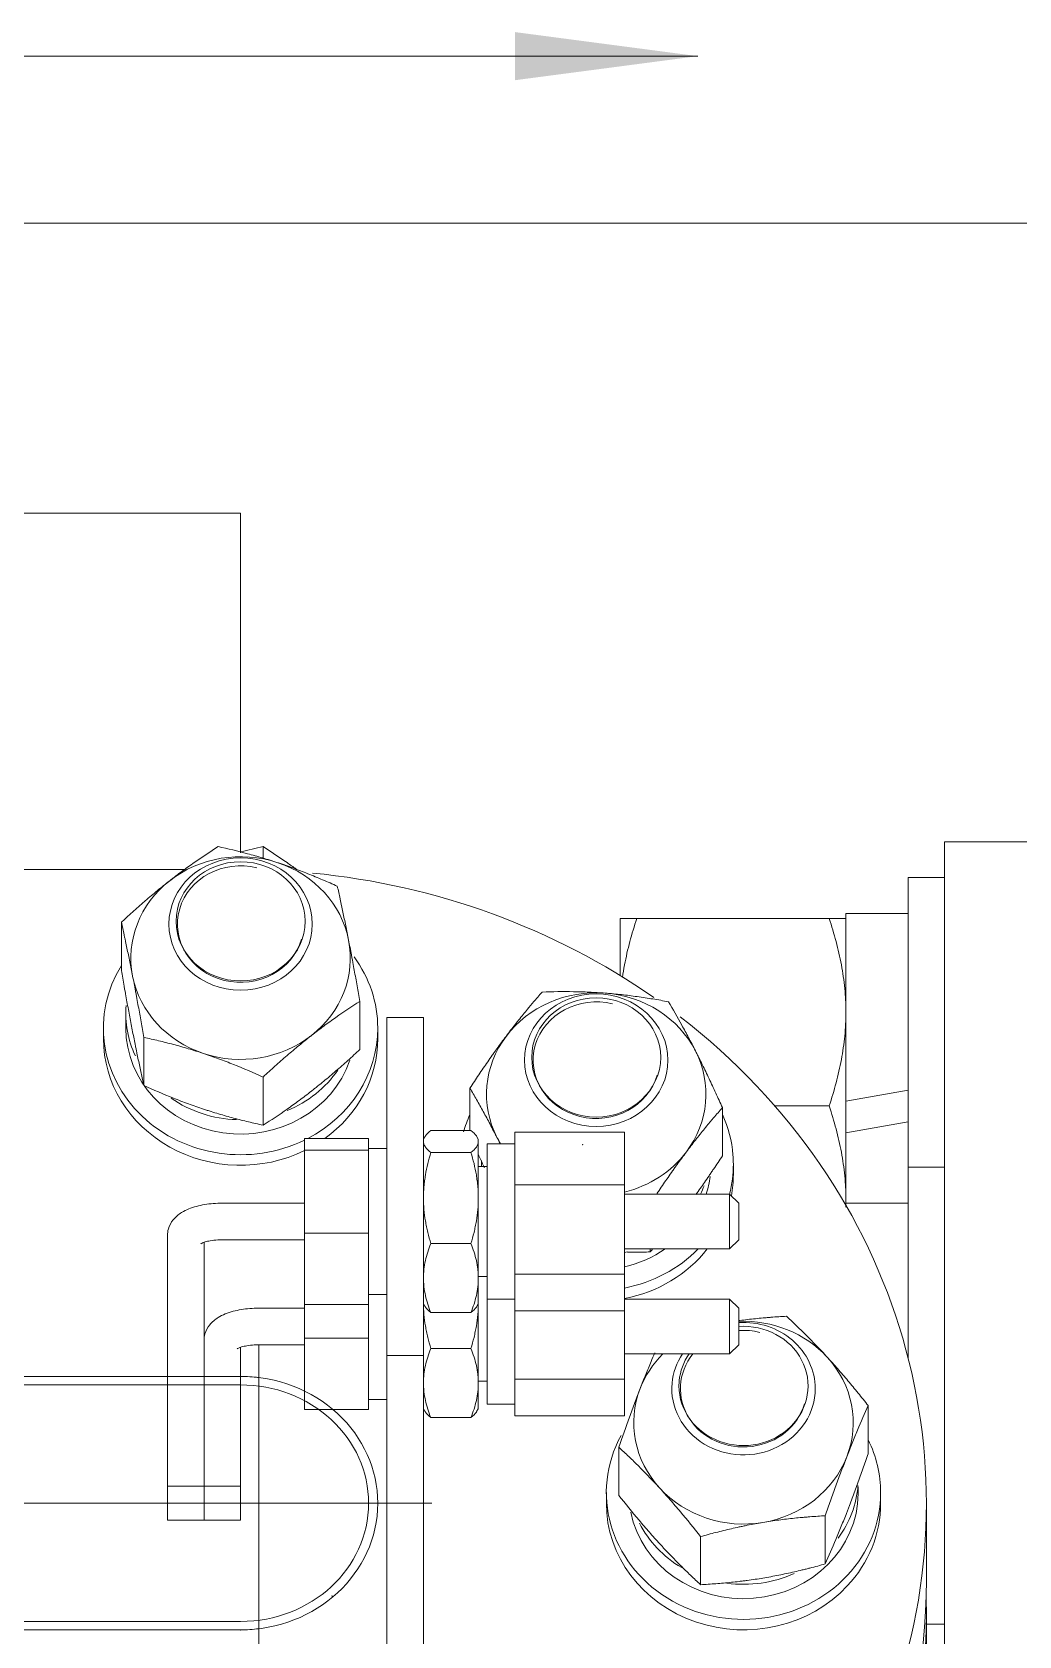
# Model space of a CAD drawing. Header units: millimetres. Extents: x 0 to 1675, y 0 to 1451.
# Drawn here: x 1391.6 to 1434.8, y 706.5 to 776.7 of the extents above; entities that cross this region are included whole.
import ezdxf

# ---------------------------------------------------------------- set-up
doc = ezdxf.new("R2010")
doc.units = ezdxf.units.MM
doc.header["$PDSIZE"] = -5
doc.linetypes.add('PHANTOM', pattern=[50.5, 18, -6.5, 6.5, -6.5, 6.5, -6.5])
doc.layers.get('0').update_dxf_attribs({"lineweight": 18})
doc.layers.add('171', color=7, linetype='Continuous', lineweight=18)
doc.layers.add('173', color=7, linetype='Continuous', lineweight=18)

# ---------------------------------------------------------------- blocks, each defined once
blk = doc.blocks.new('ASSORTED_DRAFT5')
at = {"lineweight": 18}
blk.add_hatch(color=3, dxfattribs=at).paths.add_polyline_path([(710.361568, 387.82196), (706.36157, 387.29535), (706.361566, 388.34857)], flags=0)

msp = doc.modelspace()

# ---------------------------------------------------------------- linework, layer by layer
at = {"layer": '171', "color": 3, "linetype": 'Continuous', "lineweight": 18}
for p, q in [((1420.72313, 775.64392), (1380.72313, 775.64392)), ((1400.72313, 717.88399), (1380.72313, 717.88399)), ((1400.72313, 717.51443), (1380.72313, 717.51443)), ((1400.72313, 713.07981), (1397.52313, 713.07981)), ((1397.52313, 713.07981), (1397.52313, 711.6016)), ((1400.72313, 711.6016), (1400.72313, 713.07981)), ((1380.72313, 707.16698), (1400.72313, 707.16698))]:
    msp.add_line(p, q, dxfattribs=at)
at = {"layer": '171', "color": 7, "linetype": 'Continuous', "lineweight": 18}
for p, q in [((1380.72313, 755.64392), (1400.72313, 755.64392)), ((1400.72313, 755.64392), (1400.72313, 740.79621)), ((1401.70784, 741.06188), (1401.70784, 740.53189)), ((1431.52313, 741.26562), (1431.52313, 591.26562)), ((1443.92314, 741.26562), (1431.52313, 741.26562)), ((1398.30001, 740.05709), (1383.56876, 740.05709)), ((1429.92314, 739.71809), (1429.92314, 727.04056)), ((1431.52313, 739.71809), (1429.92314, 739.71809)), ((1427.20313, 738.13809), (1427.20313, 729.92898)), ((1429.92314, 738.13809), (1427.20313, 738.13809)), ((1395.50714, 737.75442), (1395.50714, 735.64868)), ((1417.32314, 737.91809), (1417.32314, 735.42737)), ((1418.05553, 737.91809), (1426.47074, 737.91809)), ((1405.93913, 734.29095), (1405.93913, 732.18521)), ((1395.70313, 733.75288), (1395.70313, 733.12528)), ((1407.12314, 733.58488), (1408.72313, 733.58488)), ((1407.12314, 733.58488), (1407.12314, 718.80281)), ((1408.72313, 733.58488), (1408.72313, 718.80281)), ((1394.72313, 733.12528), (1394.72313, 732.66606)), ((1396.49185, 732.71522), (1396.49185, 730.60948)), ((1406.72313, 732.66606), (1406.72313, 733.12528)), ((1401.70784, 730.98348), (1401.70784, 728.87774)), ((1410.75609, 730.49502), (1410.75609, 728.64795)), ((1424.09436, 729.71809), (1426.47074, 729.71809)), ((1427.20313, 729.92898), (1429.92314, 730.40858)), ((1427.20313, 729.92886), (1427.20313, 728.54809)), ((1421.80288, 729.64403), (1421.80288, 727.53829)), ((1429.92314, 729.0276), (1427.20313, 728.548)), ((1408.80027, 728.39672), (1408.72313, 728.26311)), ((1410.8016, 728.64792), (1409.04467, 728.64792)), ((1411.12314, 728.26311), (1411.04938, 728.39087)), ((1412.71622, 728.56775), (1417.51622, 728.56775)), ((1412.71622, 727.41455), (1412.71622, 728.56775)), ((1417.51622, 726.26135), (1417.51622, 728.56775)), ((1427.20313, 725.46024), (1427.20313, 728.548)), ((1403.52313, 727.77781), (1403.52313, 728.29025)), ((1403.52313, 728.29025), (1406.32314, 728.29025)), ((1403.52313, 724.15067), (1403.52313, 727.77781)), ((1403.52313, 727.77781), (1406.32314, 727.77781)), ((1406.32314, 727.77781), (1406.32314, 728.29025)), ((1407.12314, 727.86311), (1406.32314, 727.86311)), ((1406.32314, 724.15067), (1406.32314, 727.77781)), ((1410.8016, 727.68069), (1409.04467, 727.68069)), ((1411.12314, 728.26311), (1411.12314, 728.16431)), ((1411.12314, 725.68828), (1411.12314, 728.16431)), ((1412.71622, 728.06312), (1411.51622, 728.06312)), ((1411.51622, 721.26314), (1411.51622, 728.06312)), ((1411.51618, 727.06312), (1411.12315, 727.06312)), ((1411.25948, 727.33254), (1411.25948, 727.17212)), ((1412.71622, 726.26135), (1412.71622, 727.41455)), ((1422.27948, 726.7129), (1422.27948, 727.17212)), ((1429.92314, 727.04024), (1429.92314, 718.69824)), ((1431.52313, 727.04024), (1429.92314, 727.04024)), ((1412.71622, 724.30904), (1412.71622, 726.26135)), ((1412.71622, 726.26135), (1417.51622, 726.26135)), ((1417.51622, 722.35672), (1417.51622, 726.26135)), ((1411.12314, 722.18709), (1411.12314, 725.68828)), ((1422.11622, 725.86311), (1417.51626, 725.86311)), ((1422.11622, 725.69464), (1422.11622, 725.86311)), ((1422.51622, 725.46312), (1422.11622, 725.86311)), ((1422.11622, 723.46312), (1422.11622, 725.69464)), ((1403.52306, 725.46312), (1399.92314, 725.46312)), ((1422.51622, 725.3508), (1422.51622, 725.46312)), ((1422.51622, 723.86311), (1422.51622, 725.3508)), ((1427.20313, 725.46024), (1427.20313, 725.36751)), ((1429.92314, 725.46024), (1427.20313, 725.46024)), ((1403.52313, 724.15067), (1406.32314, 724.15067)), ((1403.52313, 721.03598), (1403.52313, 724.15067)), ((1406.32314, 721.03598), (1406.32314, 724.15067)), ((1412.71622, 722.35672), (1412.71622, 724.30904)), ((1397.52313, 713.07981), (1397.52313, 724.05082)), ((1399.12314, 711.60088), (1399.12314, 723.75051)), ((1399.92314, 723.86311), (1403.52306, 723.86311)), ((1410.8016, 723.69588), (1409.04467, 723.69588)), ((1417.51626, 723.46312), (1422.11622, 723.46312)), ((1418.64234, 723.46313), (1418.64234, 723.33175)), ((1422.11622, 723.46312), (1422.51622, 723.86311)), ((1411.12314, 721.06312), (1411.12314, 722.18709)), ((1411.12315, 722.26311), (1411.51618, 722.26311)), ((1412.71622, 721.5576), (1412.71622, 722.35672)), ((1412.71622, 722.35672), (1417.51622, 722.35672)), ((1417.51622, 720.75848), (1417.51622, 722.35672)), ((1406.32314, 721.46312), (1407.12314, 721.46312)), ((1412.71622, 720.75848), (1412.71622, 721.5576)), ((1403.52313, 720.87091), (1401.52313, 720.87091)), ((1403.52313, 721.03598), (1406.32314, 721.03598)), ((1403.52313, 719.55847), (1403.52313, 721.03598)), ((1406.32314, 719.55847), (1406.32314, 721.03598)), ((1408.72313, 721.06312), (1408.80027, 720.92951)), ((1410.8016, 720.67831), (1409.04467, 720.67831)), ((1411.04938, 720.93536), (1411.12314, 721.06312)), ((1411.12314, 717.59489), (1411.12314, 721.06312)), ((1411.51622, 716.67091), (1411.51622, 721.26314)), ((1411.51622, 721.26311), (1412.71622, 721.26311)), ((1412.71622, 720.75848), (1417.51622, 720.75848)), ((1412.71622, 719.71683), (1412.71622, 720.75846)), ((1417.51622, 717.76452), (1417.51622, 720.75846)), ((1422.11622, 721.27091), (1417.51626, 721.27091)), ((1422.11622, 721.10244), (1422.11622, 721.27091)), ((1422.51622, 720.87091), (1422.11622, 721.27091)), ((1422.11622, 718.87091), (1422.11622, 721.10244)), ((1422.51622, 720.7586), (1422.51622, 720.87091)), ((1422.51622, 719.27091), (1422.51622, 720.7586)), ((1401.52313, 719.27091), (1403.52313, 719.27091)), ((1401.52313, 719.27072), (1401.52313, 705.56197)), ((1403.52313, 719.55847), (1406.32314, 719.55847)), ((1403.52313, 716.44378), (1403.52313, 719.55847)), ((1406.32314, 716.44378), (1406.32314, 719.55847)), ((1412.71622, 717.76452), (1412.71622, 719.71683)), ((1422.11622, 718.87091), (1422.51622, 719.27091)), ((1400.72313, 713.07981), (1400.72313, 719.1581)), ((1407.12314, 706.17426), (1407.12314, 718.80281)), ((1407.12314, 718.80281), (1408.72313, 718.80281)), ((1408.72313, 718.80281), (1408.72313, 706.17426)), ((1410.8016, 719.10367), (1409.04467, 719.10367)), ((1417.51626, 718.87091), (1422.11622, 718.87091)), ((1411.12314, 716.47091), (1411.12314, 717.59489)), ((1411.12315, 717.67091), (1411.51618, 717.67091)), ((1412.71622, 716.9654), (1412.71622, 717.76452)), ((1412.71622, 717.76452), (1417.51622, 717.76452)), ((1417.51622, 716.16628), (1417.51622, 717.76452)), ((1403.52313, 716.44378), (1406.32314, 716.44378)), ((1406.32314, 716.87091), (1407.12314, 716.87091)), ((1408.72313, 716.47091), (1408.80027, 716.33731)), ((1411.04938, 716.34316), (1411.12314, 716.47091)), ((1411.51622, 716.67091), (1412.71622, 716.67091)), ((1412.71622, 716.16628), (1412.71622, 716.9654)), ((1428.17752, 716.60708), (1428.17752, 714.50134)), ((1410.8016, 716.0861), (1409.04467, 716.0861)), ((1412.71622, 716.16628), (1417.51622, 716.16628)), ((1417.26875, 714.78758), (1417.26875, 712.68184)), ((1416.72313, 712.79993), (1416.72313, 712.34071)), ((1428.72313, 712.34071), (1428.72313, 712.79993)), ((1428.72313, 712.34071), (1428.72313, 712.34084)), ((1430.72313, 708.97309), (1430.72313, 712.34071)), ((1400.72313, 711.6016), (1397.52313, 711.6016)), ((1426.30311, 711.78813), (1426.30311, 709.68239)), ((1420.84872, 710.87838), (1420.84872, 708.77265)), ((1430.72313, 703.69206), (1430.72313, 707.36582)), ((1380.72313, 706.79743), (1400.72313, 706.79743)), ((1430.72313, 707.04024), (1431.52313, 707.04024))]:
    msp.add_line(p, q, dxfattribs=at)
at = {"layer": '171', "color": 3, "linetype": 'PHANTOM', "lineweight": 18}
msp.add_line((1409.08945, 712.34071), (1378.28945, 712.34071), dxfattribs=at)
at = {"layer": '171', "color": 7, "linetype": 'Continuous', "lineweight": 18}
for centre, major_axis in [((1400.72313, 737.67399), (3.1364, 0)), ((1400.72313, 737.79402), (-2.82276, 0)), ((1416.27948, 731.72083), (3.1364, 0)), ((1416.27948, 731.84086), (-2.82276, 0))]:
    msp.add_ellipse(centre, major_axis=major_axis, ratio=0.92388, dxfattribs=at)
for centre, major_axis, ratio, start_param, end_param in [((1400.72313, 736.18675), (4.8, 0), 0.92388, 1.22580803, 2.27300558), ((1400.72313, 736.18675), (4.8, 0), 0.92388, 0.17861048, 1.22580803), ((1400.72313, 736.18675), (4.8, 0), 0.92388, 2.27300558, 3.32020313), ((1400.72313, 712.34071), (30, 0), 0.92388, 0.92402094, 1.46579841), ((1400.72313, 736.18675), (4.8, 0), 0.92388, 5.41459823, 6.46179579), ((1400.72313, 733.12528), (6, 0), 0.92388, 0, 0.59692569), ((1400.72313, 733.12528), (6, 0), 0.92388, 2.62472557, 5.1978863), ((1400.72313, 736.18675), (4.8, 0), 0.92388, 3.32020313, 4.36740068), ((1416.27948, 730.23359), (4.8, 0), 0.92388, 1.48760742, 2.53480497), ((1416.27948, 730.23359), (4.8, 0), 0.92388, 0.44040987, 1.48760742), ((1400.72313, 733.75288), (5.02, 0), 0.92388, 3.06295755, 3.55125417), ((1400.72313, 712.34071), (30, 0), 0.92388, 4.71238898, 7.15811886), ((1400.72313, 732.66606), (6, 0), 0.92388, 3.14161574, 5.1978863), ((1400.72313, 733.12528), (5.02, 0), 0.92388, 3.14165055, 5.97407201), ((1400.72313, 736.18675), (4.8, 0), 0.92388, 4.36740068, 5.41459823), ((1400.72313, 733.12528), (6, 0), 0.92388, 5.22341174, 6.28318531), ((1400.72313, 732.66606), (6, 0), 0.92388, 5.37332462, 6.28311022), ((1416.27948, 730.23359), (4.8, 0), 0.92388, 2.53480497, 3.58200252), ((1416.27948, 730.23359), (4.8, 0), 0.92388, 5.67639762, 6.72359517), ((1400.72313, 733.75288), (5.02, 0), 0.92388, 5.13179068, 5.72177991), ((1400.72313, 733.75288), (5.02, 0), 0.92388, 4.06420933, 4.6777102), ((1416.27948, 727.17212), (6, 0), 0.92388, 2.74037545, 2.88498689), ((1416.27948, 727.17212), (6, 0), 0.92388, 0.07296694, 0.40136155), ((1416.27948, 730.23359), (4.8, 0), 0.92388, 3.58200252, 3.65304833), ((1416.27948, 730.23359), (4.8, 0), 0.92388, 4.97299175, 5.67639762), ((1416.27948, 727.17212), (5.02, 0), 0.92388, 3.14163428, 3.165147), ((1416.27948, 727.17212), (6, 0), 0.92388, 6.04474187, 6.28318531), ((1416.27948, 727.17212), (6, 0), 0.92388, 0, 0.07296694), ((1416.27948, 727.79972), (5.02, 0), 0.92388, 5.85237993, 5.93591316), ((1416.27948, 727.17212), (5.02, 0), 0.92388, 5.99699498, 6.16626738), ((1416.27948, 726.7129), (6, 0), 0.92388, 6.11483866, 6.28311022), ((1416.27948, 727.17212), (6, 0), 0.92388, 4.91995353, 5.55013738), ((1416.27948, 726.7129), (6, 0), 0.92388, 4.91995353, 5.65665701), ((1416.27948, 727.17212), (5.02, 0), 0.92388, 4.96128873, 5.35632139), ((1416.27948, 727.79972), (5.02, 0), 0.92388, 4.96123145, 4.98560327), ((1422.72313, 717.46867), (-2.82276, 0), 0.92388, 0, 4.78571015), ((1422.72313, 715.8614), (4.8, 0), 0.92388, 0.70220925, 1.61390926), ((1422.72313, 717.34864), (3.1364, 0), 0.92388, 0, 1.63675439), ((1422.72313, 715.8614), (4.8, 0), 0.92388, 2.39567496, 2.79660436), ((1422.72313, 717.34864), (3.1364, 0), 0.92388, 2.58846062, 3.05606705), ((1422.72313, 717.46867), (-2.82276, 0), 0.92388, 5.71542523, 6.1976597), ((1422.72313, 715.8614), (4.8, 0), 0.92388, 5.93819701, 6.98539456), ((1400.72313, 712.34071), (6, 0), 0.92388, 1.4370332, 1.57079633), ((1422.72313, 715.8614), (4.8, 0), 0.92388, 2.79660436, 3.84380191), ((1422.72313, 717.34864), (3.1364, 0), 0.92388, 3.05606705, 6.28318531), ((1422.72313, 717.46867), (-2.82276, 0), 0.92388, 6.1976597, 6.28318531), ((1422.72313, 712.79993), (6, 0), 0.92388, 2.67391113, 5.57075408), ((1422.72313, 712.79993), (6, 0), 0.92388, 0, 0.42983223), ((1422.72313, 715.8614), (4.8, 0), 0.92388, 4.89099946, 5.93819701), ((1422.72313, 715.8614), (4.8, 0), 0.92388, 3.84380191, 4.89099946), ((1422.72313, 713.42753), (5.02, 0), 0.92388, 5.68220301, 6.21647156), ((1422.72313, 711.89638), (1.63158, 6.15176), 0.771723, 5.05215579, 5.11013204), ((1422.72313, 712.34071), (6, 0), 0.92388, 3.14151756, 5.57075408), ((1422.72313, 712.79993), (5.02, 0), 0.92388, 3.32704346, 6.27444782), ((1422.72313, 712.79993), (6, 0), 0.92388, 5.57075408, 6.28318531), ((1422.72313, 712.34071), (6, 0), 0.92388, 5.57075408, 6.28318531), ((1422.72313, 713.42753), (5.02, 0), 0.92388, 3.57772012, 4.14362425), ((1400.72313, 708.97309), (30, 0), 0.92388, 4.71238898, 6.28318531), ((1422.72313, 713.42753), (5.02, 0), 0.92388, 4.56587801, 5.17010803), ((1400.72313, 707.36582), (30, 0), 0.92388, 4.71238898, 6.31214686), ((1400.72313, 712.34071), (6, 0), 0.92388, 4.71238898, 4.84615211)]:
    msp.add_ellipse(centre, major_axis=major_axis, ratio=ratio, start_param=start_param, end_param=end_param, dxfattribs=at)
at = {"layer": '171', "color": 3, "linetype": 'Continuous', "lineweight": 13}
for centre, start_param, end_param in [((1400.72313, 737.67399), 4.45058959, 9.16297857), ((1416.27948, 731.72083), 4.45058959, 9.16297857), ((1422.72313, 717.34864), 4.45058959, 4.78745177), ((1422.72313, 717.34864), 5.64333942, 9.16297857)]:
    msp.add_ellipse(centre, major_axis=(-2.7594, 0), ratio=0.92388, start_param=start_param, end_param=end_param, dxfattribs=at)
at = {"layer": '171', "color": 3, "linetype": 'Continuous', "lineweight": 18}
for major_axis, start_param, end_param in [((-6, 0), 3.14159265, 4.71238898), ((-5.6, 0), 3.14159265, 4.71238898), ((-6, 0), 1.57079633, 3.14159265), ((-5.6, 0), 1.57079633, 3.14159265)]:
    msp.add_ellipse((1400.72313, 712.34071), major_axis=major_axis, ratio=0.92388, start_param=start_param, end_param=end_param, dxfattribs=at)
at = {"layer": '171', "color": 7, "linetype": 'Continuous', "lineweight": 18}
for points, knots in [([(1397.62279, 739.57221), (1397.66767, 739.6073), (1397.71263, 739.6422), (1397.78017, 739.69427), (1397.80269, 739.71158), (1397.84767, 739.74602), (1397.96002, 739.83175), (1398.07188, 739.91563), (1398.33946, 740.11353), (1398.51666, 740.24092), (1398.86895, 740.48772), (1399.04405, 740.60713), (1399.39248, 740.83924), (1399.56582, 740.95193), (1399.73843, 741.06188)], [0, 0, 0, 0, 0.16178118, 0.16178118, 0.24267177, 0.24267177, 0.32356236, 0.64712471, 0.64712471, 1.29424942, 1.29424942, 1.94137414, 1.94137414, 2.58849885, 2.58849885, 2.58849885, 2.58849885]), ([(1399.73843, 741.06188), (1400.16506, 740.97032), (1400.59481, 740.8689), (1401.24618, 740.69546), (1401.46443, 740.63408), (1401.90347, 740.50328), (1402.12426, 740.43384), (1402.34643, 740.36008)], [0, 0, 0, 0, 1.35105118, 1.35105118, 2.02657676, 2.02657676, 2.70210235, 2.70210235, 2.70210235, 2.70210235]), ([(1403.15656, 740.0761), (1403.02155, 740.17464), (1402.8872, 740.27063), (1402.57732, 740.48772), (1402.40222, 740.60713), (1402.05379, 740.83924), (1401.88045, 740.95193), (1401.70784, 741.06188)], [0, 0, 0, 0, 0.48225065, 0.48225065, 1.1174178, 1.1174178, 1.75258494, 1.75258494, 1.75258494, 1.75258494]), ([(1402.34643, 740.36008), (1402.40176, 740.34171), (1402.45718, 740.32307), (1402.54043, 740.29471), (1402.56819, 740.28519), (1402.62364, 740.26607), (1402.76214, 740.21799), (1402.90003, 740.16865), (1403.22989, 740.04788), (1403.44832, 739.96424), (1403.8826, 739.79148), (1404.09844, 739.70236), (1404.52796, 739.5195), (1404.74164, 739.42577), (1404.95442, 739.33015)], [0, 0, 0, 0, 0.17532608, 0.17532608, 0.26298912, 0.26298912, 0.35065216, 0.70130432, 0.70130432, 1.40260864, 1.40260864, 2.10391296, 2.10391296, 2.80521729, 2.80521729, 2.80521729, 2.80521729]), ([(1395.50714, 737.75442), (1395.85324, 738.07503), (1396.20185, 738.38879), (1396.73025, 738.84464), (1396.9073, 738.99411), (1397.26345, 739.28746), (1397.44257, 739.43134), (1397.62279, 739.57221)], [0, 0, 0, 0, 1.39506184, 1.39506184, 2.09259275, 2.09259275, 2.79012367, 2.79012367, 2.79012367, 2.79012367]), ([(1404.95442, 739.33015), (1404.99446, 739.15015), (1405.03487, 738.96622), (1405.08596, 738.73013), (1405.09619, 738.68266), (1405.11666, 738.58735), (1405.14738, 738.44373), (1405.17816, 738.29812), (1405.23981, 738.00404), (1405.28103, 737.80417), (1405.36371, 737.3959), (1405.40517, 737.1875), (1405.44677, 736.97461)], [0, 0, 0, 0, 0.60162736, 0.60162736, 0.7520342, 0.7520342, 0.90244103, 1.20325471, 1.20325471, 1.80488207, 1.80488207, 2.40650942, 2.40650942, 2.40650942, 2.40650942]), ([(1395.9995, 735.39888), (1395.9579, 735.61177), (1395.91643, 735.82017), (1395.83375, 736.22844), (1395.79254, 736.42831), (1395.73089, 736.72239), (1395.7001, 736.868), (1395.66938, 737.01162), (1395.64891, 737.10693), (1395.63868, 737.1544), (1395.58759, 737.39049), (1395.54718, 737.57442), (1395.50714, 737.75442)], [0, 0, 0, 0, 0.60162736, 0.60162736, 1.20325471, 1.20325471, 1.50406839, 1.65447523, 1.65447523, 1.80488207, 1.80488207, 2.40650942, 2.40650942, 2.40650942, 2.40650942]), ([(1417.32313, 737.91809), (1417.32315, 737.91809), (1417.33161, 737.91809), (1417.35704, 737.91809), (1417.37817, 737.91809), (1417.38266, 737.91809), (1417.39213, 737.91809), (1417.4071, 737.91809), (1417.44718, 737.91809), (1417.49007, 737.91809), (1417.58634, 737.91809), (1417.66448, 737.91809), (1417.84384, 737.91809), (1417.94504, 737.91809), (1418.05553, 737.91809)], [0, 0, 0, 0, 0.091550558, 0.183101115, 0.183101115, 0.205988754, 0.205988754, 0.228876394, 0.274651673, 0.36620223, 0.36620223, 0.549303345, 0.549303345, 0.73240446, 0.73240446, 0.73240446, 0.73240446]), ([(1418.05553, 737.91809), (1417.94375, 737.58274), (1417.84182, 737.24616), (1417.66197, 736.57002), (1417.58406, 736.23045), (1417.48621, 735.70618), (1417.45615, 735.52274), (1417.43047, 735.33875)], [0, 0, 0, 0, 1.04797907, 1.04797907, 2.09595813, 2.09595813, 2.65760942, 2.65760942, 2.65760942, 2.65760942]), ([(1427.20315, 737.91809), (1427.20313, 737.91809), (1427.19466, 737.91809), (1427.16923, 737.91809), (1427.1481, 737.91809), (1427.14361, 737.91809), (1427.13414, 737.91809), (1427.11917, 737.91809), (1427.07909, 737.91809), (1427.0362, 737.91809), (1426.93993, 737.91809), (1426.86179, 737.91809), (1426.68243, 737.91809), (1426.58123, 737.91809), (1426.47074, 737.91809)], [0, 0, 0, 0, 0.091550558, 0.183101115, 0.183101115, 0.205988754, 0.205988754, 0.228876394, 0.274651673, 0.36620223, 0.36620223, 0.549303345, 0.549303345, 0.73240446, 0.73240446, 0.73240446, 0.73240446]), ([(1427.20314, 733.81809), (1427.20314, 733.90508), (1427.20207, 733.9922), (1427.19886, 734.12308), (1427.19752, 734.16673), (1427.19432, 734.2539), (1427.18498, 734.47163), (1427.16908, 734.68841), (1427.11883, 735.20697), (1427.06922, 735.55037), (1426.94164, 736.23309), (1426.86371, 736.57242), (1426.684, 737.24766), (1426.58225, 737.58358), (1426.47074, 737.91809)], [0, 0, 0, 0, 0.26144976, 0.26144976, 0.39217463, 0.39217463, 0.52289951, 1.04579903, 1.04579903, 2.09159805, 2.09159805, 3.13739708, 3.13739708, 4.18319611, 4.18319611, 4.18319611, 4.18319611]), ([(1405.44677, 736.97461), (1405.4884, 736.7616), (1405.53016, 736.54409), (1405.57728, 736.29441), (1405.58252, 736.26659), (1405.59299, 736.21091), (1405.60866, 736.12735), (1405.64509, 735.93194), (1405.67608, 735.76377), (1405.73775, 735.42661), (1405.77847, 735.20072), (1405.85925, 734.74712), (1405.89932, 734.5194), (1405.93913, 734.29095)], [0, 0, 0, 0, 0.6821251, 0.6821251, 0.76739074, 0.76739074, 0.85265638, 1.02318766, 1.36425021, 1.36425021, 2.04637531, 2.04637531, 2.72850041, 2.72850041, 2.72850041, 2.72850041]), ([(1395.50714, 735.64868), (1395.54718, 735.41888), (1395.58759, 735.18925), (1395.63868, 734.90246), (1395.64891, 734.84519), (1395.66938, 734.731), (1395.7001, 734.56016), (1395.73089, 734.39071), (1395.79254, 734.05381), (1395.83375, 733.83186), (1395.91643, 733.39391), (1395.9579, 733.1779), (1395.9995, 732.96501)], [0, 0, 0, 0, 0.68212509, 0.68212509, 0.85265636, 0.85265636, 1.02318763, 1.36425018, 1.36425018, 2.04637527, 2.04637527, 2.72850035, 2.72850035, 2.72850035, 2.72850035]), ([(1395.9995, 735.39888), (1396.04112, 735.18587), (1396.08288, 734.96836), (1396.13, 734.71868), (1396.13524, 734.69086), (1396.14571, 734.63518), (1396.16138, 734.55162), (1396.19781, 734.35621), (1396.2288, 734.18804), (1396.29047, 733.85088), (1396.33119, 733.62499), (1396.41197, 733.17139), (1396.45204, 732.94367), (1396.49185, 732.71522)], [0, 0, 0, 0, 0.6821251, 0.6821251, 0.76739074, 0.76739074, 0.85265638, 1.02318766, 1.36425021, 1.36425021, 2.04637531, 2.04637531, 2.72850041, 2.72850041, 2.72850041, 2.72850041]), ([(1412.33636, 732.76235), (1412.46988, 732.94006), (1412.60297, 733.1134), (1412.86835, 733.45175), (1413.00063, 733.61678), (1413.1985, 733.85873), (1413.2973, 733.97831), (1413.39591, 734.09594), (1413.46162, 734.17395), (1413.49446, 734.21276), (1413.65843, 734.40566), (1413.78812, 734.55541), (1413.91663, 734.70156)], [0, 0, 0, 0, 0.62554581, 0.62554581, 1.25109162, 1.25109162, 1.56386453, 1.72025098, 1.72025098, 1.87663743, 1.87663743, 2.50218324, 2.50218324, 2.50218324, 2.50218324]), ([(1413.91663, 734.70156), (1414.36841, 734.71684), (1414.82349, 734.72304), (1415.51324, 734.71272), (1415.74435, 734.706), (1416.20927, 734.68514), (1416.44308, 734.671), (1416.67833, 734.65287)], [0, 0, 0, 0, 1.38176152, 1.38176152, 2.07264228, 2.07264228, 2.76352305, 2.76352305, 2.76352305, 2.76352305]), ([(1416.67833, 734.65287), (1416.73692, 734.64836), (1416.79561, 734.6436), (1416.88377, 734.63609), (1416.91317, 734.63353), (1416.97188, 734.62829), (1417.11854, 734.6149), (1417.26457, 734.60008), (1417.61386, 734.56192), (1417.84516, 734.53299), (1418.30503, 734.46898), (1418.5336, 734.43392), (1418.98844, 734.35863), (1419.2147, 734.3184), (1419.44003, 734.27607)], [0, 0, 0, 0, 0.17429228, 0.17429228, 0.26143842, 0.26143842, 0.34858456, 0.69716912, 0.69716912, 1.39433823, 1.39433823, 2.09150735, 2.09150735, 2.78867646, 2.78867646, 2.78867646, 2.78867646]), ([(1405.93913, 734.29095), (1405.59304, 734.0705), (1405.24442, 733.83926), (1404.71602, 733.46904), (1404.53898, 733.34173), (1404.18282, 733.07829), (1404.0037, 732.94215), (1403.82348, 732.80128)], [0, 0, 0, 0, 1.2942377, 1.2942377, 1.94135655, 1.94135655, 2.5884754, 2.5884754, 2.5884754, 2.5884754]), ([(1419.44003, 734.27607), (1419.63329, 733.94728), (1419.82797, 733.6069), (1420.12304, 733.07127), (1420.22191, 732.88855), (1420.42079, 732.51361), (1420.52081, 732.3214), (1420.62145, 732.12411)], [0, 0, 0, 0, 1.22764459, 1.22764459, 1.84146689, 1.84146689, 2.45528919, 2.45528919, 2.45528919, 2.45528919]), ([(1426.47074, 729.71809), (1426.58253, 730.05345), (1426.68445, 730.39003), (1426.8643, 731.06617), (1426.94221, 731.40574), (1427.06962, 732.08841), (1427.11911, 732.43151), (1427.16918, 732.94917), (1427.18186, 733.12222), (1427.19884, 733.46937), (1427.20314, 733.64346), (1427.20314, 733.81809)], [0, 0, 0, 0, 1.04579623, 1.04579623, 2.09159246, 2.09159246, 3.13738869, 3.13738869, 3.66028681, 3.66028681, 4.18318492, 4.18318492, 4.18318492, 4.18318492]), ([(1395.9995, 732.96501), (1396.04112, 732.752), (1396.08288, 732.54212), (1396.13, 732.30947), (1396.13524, 732.28366), (1396.14571, 732.23223), (1396.16138, 732.15536), (1396.19781, 731.97792), (1396.2288, 731.82897), (1396.29047, 731.53493), (1396.33119, 731.34405), (1396.41197, 730.97081), (1396.45204, 730.78843), (1396.49185, 730.60948)], [0, 0, 0, 0, 0.60162737, 0.60162737, 0.67683079, 0.67683079, 0.75203421, 0.90244105, 1.20325473, 1.20325473, 1.8048821, 1.8048821, 2.40650947, 2.40650947, 2.40650947, 2.40650947]), ([(1399.09984, 732.01341), (1399.04451, 732.03179), (1398.98909, 732.04995), (1398.90584, 732.07687), (1398.87808, 732.08578), (1398.82263, 732.10348), (1398.68413, 732.14737), (1398.54624, 732.18959), (1398.21638, 732.28784), (1397.99795, 732.34925), (1397.56367, 732.46485), (1397.34783, 732.51906), (1396.91831, 732.6214), (1396.70463, 732.66955), (1396.49185, 732.71522)], [0, 0, 0, 0, 0.16888333, 0.16888333, 0.25332499, 0.25332499, 0.33776665, 0.67553331, 0.67553331, 1.35106661, 1.35106661, 2.02659992, 2.02659992, 2.70213323, 2.70213323, 2.70213323, 2.70213323]), ([(1403.82348, 732.80128), (1403.7786, 732.76619), (1403.73364, 732.73081), (1403.6661, 732.6773), (1403.64358, 732.6594), (1403.5986, 732.62352), (1403.48625, 732.53361), (1403.37439, 732.44261), (1403.10681, 732.22219), (1402.92961, 732.07257), (1402.57732, 731.76862), (1402.40222, 731.61429), (1402.05379, 731.30167), (1401.88045, 731.14339), (1401.70784, 730.98348)], [0, 0, 0, 0, 0.17438385, 0.17438385, 0.26157577, 0.26157577, 0.3487677, 0.69753539, 0.69753539, 1.39507079, 1.39507079, 2.09260618, 2.09260618, 2.79014157, 2.79014157, 2.79014157, 2.79014157]), ([(1412.33636, 732.76235), (1412.20276, 732.58454), (1412.06873, 732.40234), (1411.91748, 732.19251), (1411.90066, 732.16911), (1411.86707, 732.12229), (1411.81676, 732.05198), (1411.69983, 731.88738), (1411.60039, 731.74541), (1411.40245, 731.46039), (1411.27175, 731.26894), (1411.01245, 730.88365), (1410.88385, 730.68981), (1410.75609, 730.49502)], [0, 0, 0, 0, 0.69104339, 0.69104339, 0.77742381, 0.77742381, 0.86380424, 1.03656508, 1.38208678, 1.38208678, 2.07313017, 2.07313017, 2.76417355, 2.76417355, 2.76417355, 2.76417355]), ([(1401.70784, 730.98348), (1401.28121, 731.17521), (1400.85146, 731.35915), (1400.20009, 731.61822), (1399.98185, 731.70176), (1399.5428, 731.86248), (1399.32201, 731.93966), (1399.09984, 732.01341)], [0, 0, 0, 0, 1.40259515, 1.40259515, 2.10389272, 2.10389272, 2.80519029, 2.80519029, 2.80519029, 2.80519029]), ([(1403.82348, 730.36741), (1403.86837, 730.4025), (1403.91333, 730.43788), (1403.98086, 730.49139), (1404.00338, 730.50929), (1404.04836, 730.54517), (1404.16071, 730.63508), (1404.27258, 730.72609), (1404.54016, 730.9465), (1404.71735, 731.09612), (1405.06965, 731.40008), (1405.24474, 731.5544), (1405.59318, 731.86702), (1405.76651, 732.0253), (1405.93913, 732.18521)], [0, 0, 0, 0, 0.17438385, 0.17438385, 0.26157577, 0.26157577, 0.3487677, 0.69753539, 0.69753539, 1.39507079, 1.39507079, 2.09260618, 2.09260618, 2.79014157, 2.79014157, 2.79014157, 2.79014157]), ([(1420.62145, 732.12411), (1420.64652, 732.07498), (1420.67162, 732.02552), (1420.70934, 731.95087), (1420.72191, 731.92592), (1420.74703, 731.87596), (1420.80977, 731.75088), (1420.87224, 731.62486), (1421.02166, 731.32068), (1421.12061, 731.11558), (1421.31734, 730.70135), (1421.41512, 730.49221), (1421.60969, 730.07052), (1421.70649, 729.85797), (1421.80288, 729.64403)], [0, 0, 0, 0, 0.17171048, 0.17171048, 0.25756572, 0.25756572, 0.34342096, 0.68684193, 0.68684193, 1.37368386, 1.37368386, 2.06052579, 2.06052579, 2.74736772, 2.74736772, 2.74736772, 2.74736772]), ([(1396.49185, 730.60948), (1396.91848, 730.41775), (1397.34823, 730.23381), (1397.9996, 729.97474), (1398.21784, 729.8912), (1398.65688, 729.73048), (1398.87768, 729.65331), (1399.09984, 729.57955)], [0, 0, 0, 0, 1.40259515, 1.40259515, 2.10389272, 2.10389272, 2.80519029, 2.80519029, 2.80519029, 2.80519029]), ([(1411.93751, 728.34306), (1411.91245, 728.3922), (1411.88734, 728.44118), (1411.84963, 728.51439), (1411.83705, 728.53874), (1411.81194, 728.58727), (1411.7492, 728.70817), (1411.68673, 728.82706), (1411.53731, 729.10873), (1411.43836, 729.29159), (1411.24163, 729.64867), (1411.14385, 729.8229), (1410.94928, 730.16407), (1410.85248, 730.33103), (1410.75609, 730.49502)], [0, 0, 0, 0, 0.15345612, 0.15345612, 0.23018418, 0.23018418, 0.30691224, 0.61382447, 0.61382447, 1.22764895, 1.22764895, 1.84147342, 1.84147342, 2.4552979, 2.4552979, 2.4552979, 2.4552979]), ([(1401.70784, 728.87774), (1402.05393, 729.09819), (1402.40255, 729.32944), (1402.93095, 729.69965), (1403.10799, 729.82696), (1403.46415, 730.0904), (1403.64326, 730.22654), (1403.82348, 730.36741)], [0, 0, 0, 0, 1.2942377, 1.2942377, 1.94135655, 1.94135655, 2.5884754, 2.5884754, 2.5884754, 2.5884754]), ([(1427.20314, 725.61809), (1427.20314, 725.70508), (1427.20207, 725.7922), (1427.19886, 725.92308), (1427.19752, 725.96673), (1427.19432, 726.0539), (1427.18498, 726.27163), (1427.16908, 726.48841), (1427.11883, 727.00697), (1427.06922, 727.35037), (1426.94164, 728.03309), (1426.86371, 728.37242), (1426.684, 729.04766), (1426.58225, 729.38358), (1426.47074, 729.71809)], [0, 0, 0, 0, 0.26144976, 0.26144976, 0.39217463, 0.39217463, 0.52289951, 1.04579903, 1.04579903, 2.09159805, 2.09159805, 3.13739708, 3.13739708, 4.18319611, 4.18319611, 4.18319611, 4.18319611]), ([(1399.09984, 729.57955), (1399.15518, 729.56118), (1399.21059, 729.54302), (1399.29385, 729.5161), (1399.32161, 729.50718), (1399.37706, 729.48949), (1399.51555, 729.4456), (1399.65345, 729.40338), (1399.98331, 729.30512), (1400.20174, 729.24371), (1400.63601, 729.12811), (1400.85186, 729.07391), (1401.28138, 728.97156), (1401.49506, 728.92341), (1401.70784, 728.87774)], [0, 0, 0, 0, 0.16888333, 0.16888333, 0.25332499, 0.25332499, 0.33776665, 0.67553331, 0.67553331, 1.35106661, 1.35106661, 2.02659992, 2.02659992, 2.70213323, 2.70213323, 2.70213323, 2.70213323]), ([(1421.80288, 729.64403), (1421.67437, 729.49789), (1421.54468, 729.34814), (1421.3807, 729.15524), (1421.34786, 729.11643), (1421.28216, 729.03842), (1421.18355, 728.92078), (1421.08475, 728.8012), (1420.88687, 728.55926), (1420.75459, 728.39423), (1420.48922, 728.05587), (1420.35613, 727.88254), (1420.22261, 727.70483)], [0, 0, 0, 0, 0.62554581, 0.62554581, 0.78193226, 0.78193226, 0.93831872, 1.25109162, 1.25109162, 1.87663743, 1.87663743, 2.50218324, 2.50218324, 2.50218324, 2.50218324]), ([(1409.04467, 728.64792), (1408.94652, 728.56881), (1408.86566, 728.48912), (1408.80005, 728.39467), (1408.79112, 728.38072), (1408.78298, 728.36675)], [0, 0, 0, 0, 0.328985465, 0.328985465, 0.385869108, 0.385869108, 0.385869108, 0.385869108]), ([(1411.12314, 728.16431), (1411.12314, 728.17457), (1411.12267, 728.18484), (1411.12126, 728.20028), (1411.12067, 728.20543), (1411.11926, 728.21571), (1411.11517, 728.24139), (1411.10818, 728.26697), (1411.08612, 728.32813), (1411.06434, 728.36864), (1410.98033, 728.48943), (1410.8995, 728.56901), (1410.8016, 728.64792)], [0, 0, 0, 0, 0.037461489, 0.037461489, 0.056192233, 0.056192233, 0.074922977, 0.149845955, 0.149845955, 0.29969191, 0.29969191, 0.59938382, 0.59938382, 0.59938382, 0.59938382]), ([(1408.72314, 728.16431), (1408.72314, 728.15404), (1408.7236, 728.14377), (1408.72501, 728.12833), (1408.7256, 728.12318), (1408.72701, 728.1129), (1408.7311, 728.08722), (1408.73809, 728.06165), (1408.76015, 728.00048), (1408.78193, 727.95997), (1408.86594, 727.83918), (1408.94677, 727.7596), (1409.04467, 727.68069)], [0, 0, 0, 0, 0.037461489, 0.037461489, 0.056192233, 0.056192233, 0.074922977, 0.149845955, 0.149845955, 0.29969191, 0.29969191, 0.59938382, 0.59938382, 0.59938382, 0.59938382]), ([(1408.72314, 725.68828), (1408.72314, 725.85672), (1408.7306, 726.0257), (1408.7473, 726.21641), (1408.74927, 726.23762), (1408.75343, 726.27996), (1408.76, 726.34339), (1408.77759, 726.49081), (1408.79642, 726.6162), (1408.83869, 726.86576), (1408.87299, 727.03054), (1408.95174, 727.35746), (1408.99617, 727.51961), (1409.04467, 727.68069)], [0, 0, 0, 0, 0.50637436, 0.50637436, 0.56967115, 0.56967115, 0.63296795, 0.75956154, 1.01274871, 1.01274871, 1.51912307, 1.51912307, 2.02549743, 2.02549743, 2.02549743, 2.02549743]), ([(1410.8016, 727.68069), (1410.89975, 727.7598), (1410.98061, 727.83949), (1411.06452, 727.96028), (1411.08625, 728.00075), (1411.11556, 728.08216), (1411.12314, 728.12311), (1411.12314, 728.16431)], [0, 0, 0, 0, 0.299623096, 0.299623096, 0.449434644, 0.449434644, 0.599246192, 0.599246192, 0.599246192, 0.599246192]), ([(1411.12314, 725.68828), (1411.12314, 725.85672), (1411.11567, 726.0257), (1411.09897, 726.21641), (1411.097, 726.23762), (1411.09284, 726.27996), (1411.08627, 726.34339), (1411.06868, 726.49081), (1411.04985, 726.6162), (1411.00758, 726.86576), (1410.97328, 727.03054), (1410.89453, 727.35746), (1410.8501, 727.51961), (1410.8016, 727.68069)], [0, 0, 0, 0, 0.50637436, 0.50637436, 0.56967115, 0.56967115, 0.63296795, 0.75956154, 1.01274871, 1.01274871, 1.51912307, 1.51912307, 2.02549743, 2.02549743, 2.02549743, 2.02549743]), ([(1420.22261, 727.70483), (1420.08901, 727.52701), (1419.95498, 727.34482), (1419.80373, 727.13499), (1419.7869, 727.11159), (1419.75332, 727.06477), (1419.70301, 726.99445), (1419.58608, 726.82985), (1419.48663, 726.68789), (1419.28869, 726.40287), (1419.158, 726.21141), (1418.995, 725.96922), (1418.96173, 725.9196), (1418.92852, 725.8699)], [0, 0, 0, 0, 0.68944167, 0.68944167, 0.77562188, 0.77562188, 0.86180209, 1.0341625, 1.37888334, 1.37888334, 2.06832501, 2.06832501, 2.24564079, 2.24564079, 2.24564079, 2.24564079]), ([(1411.11577, 727.60244), (1411.19048, 727.44153), (1411.26547, 727.28176), (1411.35734, 727.08833), (1411.37394, 727.05346), (1411.39056, 727.01865)], [0, 0, 0, 0, 0.528705787, 0.528705787, 0.645231748, 0.645231748, 0.645231748, 0.645231748]), ([(1420.64506, 725.84579), (1420.76999, 726.01944), (1420.89455, 726.1958), (1421.08475, 726.46953), (1421.18355, 726.61295), (1421.28216, 726.75781), (1421.34786, 726.85469), (1421.3807, 726.9033), (1421.54468, 727.14689), (1421.67437, 727.34236), (1421.80288, 727.53829)], [0, 0, 0, 0, 0.65655498, 0.65655498, 1.00511426, 1.1793939, 1.1793939, 1.35367355, 1.35367355, 2.05079211, 2.05079211, 2.05079211, 2.05079211]), ([(1408.72314, 725.68828), (1408.72314, 725.51994), (1408.73059, 725.35214), (1408.75968, 725.01755), (1408.7813, 724.85077), (1408.82327, 724.60129), (1408.84663, 724.47673), (1408.87331, 724.3524), (1408.8918, 724.26956), (1408.90141, 724.22815), (1408.95109, 724.02141), (1408.99588, 723.8579), (1409.04467, 723.69588)], [0, 0, 0, 0, 0.50637234, 0.50637234, 1.01274468, 1.01274468, 1.26593085, 1.39252394, 1.39252394, 1.51911702, 1.51911702, 2.02548936, 2.02548936, 2.02548936, 2.02548936]), ([(1410.8016, 723.69588), (1410.85039, 723.8579), (1410.89518, 724.02141), (1410.94486, 724.22815), (1410.95447, 724.26956), (1410.97296, 724.3524), (1410.99964, 724.47673), (1411.023, 724.60129), (1411.06497, 724.85077), (1411.08659, 725.01755), (1411.11568, 725.35214), (1411.12314, 725.51994), (1411.12314, 725.68828)], [0, 0, 0, 0, 0.50637234, 0.50637234, 0.63296543, 0.63296543, 0.75955851, 1.01274468, 1.01274468, 1.51911702, 1.51911702, 2.02548936, 2.02548936, 2.02548936, 2.02548936]), ([(1399.92314, 725.46311), (1399.7884, 725.4631), (1399.40119, 725.44758), (1398.76068, 725.34171), (1398.18106, 725.11218), (1397.76702, 724.77599), (1397.55816, 724.39886), (1397.52495, 724.15271), (1397.52314, 724.05082)], [0, 0, 0, 0, 0.35457507, 1.04287667, 1.78150924, 2.31439281, 2.7800353, 3.07934684, 3.07934684, 3.07934684, 3.07934684]), ([(1398.97781, 723.68889), (1398.97773, 723.68887), (1398.98262, 723.69267), (1399.03031, 723.71964), (1399.16884, 723.77136), (1399.40219, 723.82638), (1399.67341, 723.85775), (1399.85509, 723.86303), (1399.92314, 723.86311)], [0, 0, 0, 0, 0.05572365, 0.203844749, 0.374001469, 0.581772652, 0.82831585, 0.969795241, 0.969795241, 0.969795241, 0.969795241]), ([(1409.04467, 723.69588), (1408.94652, 723.44906), (1408.86566, 723.20044), (1408.78175, 722.82361), (1408.76003, 722.69735), (1408.73071, 722.44335), (1408.72314, 722.31562), (1408.72314, 722.18709)], [0, 0, 0, 0, 0.77593074, 0.77593074, 1.1638961, 1.1638961, 1.55186147, 1.55186147, 1.55186147, 1.55186147]), ([(1411.12314, 722.18709), (1411.12314, 722.2191), (1411.12267, 722.25116), (1411.12126, 722.29933), (1411.12067, 722.31539), (1411.11926, 722.34746), (1411.11517, 722.42759), (1411.10818, 722.50737), (1411.08612, 722.69819), (1411.06434, 722.82456), (1410.98033, 723.20142), (1410.8995, 723.44967), (1410.8016, 723.69588)], [0, 0, 0, 0, 0.09699426, 0.09699426, 0.1454914, 0.1454914, 0.19398853, 0.38797705, 0.38797705, 0.77595411, 0.77595411, 1.55190821, 1.55190821, 1.55190821, 1.55190821]), ([(1417.64775, 723.31436), (1417.7532, 723.31434), (1417.85839, 723.31496), (1418.19074, 723.31877), (1418.41701, 723.32413), (1418.64234, 723.33175)], [0, 0, 0, 0, 0.314093153, 0.314093153, 0.994777218, 0.994777218, 0.994777218, 0.994777218]), ([(1408.72314, 722.18709), (1408.72314, 722.15508), (1408.7236, 722.12302), (1408.72501, 722.07485), (1408.7256, 722.05879), (1408.72701, 722.02672), (1408.7311, 721.94659), (1408.73809, 721.86682), (1408.76015, 721.67599), (1408.78193, 721.54962), (1408.86594, 721.17276), (1408.94677, 720.92451), (1409.04467, 720.6783)], [0, 0, 0, 0, 0.09699426, 0.09699426, 0.1454914, 0.1454914, 0.19398853, 0.38797705, 0.38797705, 0.77595411, 0.77595411, 1.55190821, 1.55190821, 1.55190821, 1.55190821]), ([(1410.8016, 720.6783), (1410.89975, 720.92512), (1410.98061, 721.17374), (1411.06452, 721.55057), (1411.08625, 721.67683), (1411.11556, 721.93083), (1411.12314, 722.05856), (1411.12314, 722.18709)], [0, 0, 0, 0, 0.77593074, 0.77593074, 1.1638961, 1.1638961, 1.55186147, 1.55186147, 1.55186147, 1.55186147]), ([(1401.52314, 720.87091), (1401.3884, 720.87089), (1401.00119, 720.85538), (1400.36068, 720.74951), (1399.78106, 720.51998), (1399.36702, 720.18379), (1399.15816, 719.80666), (1399.12495, 719.5605), (1399.12314, 719.45862)], [0, 0, 0, 0, 0.35457507, 1.04287667, 1.78150924, 2.31439281, 2.7800353, 3.07934684, 3.07934684, 3.07934684, 3.07934684]), ([(1408.72314, 721.09608), (1408.72314, 720.92774), (1408.73059, 720.75993), (1408.75968, 720.42535), (1408.7813, 720.25857), (1408.82327, 720.00909), (1408.84663, 719.88452), (1408.87331, 719.7602), (1408.8918, 719.67736), (1408.90141, 719.63595), (1408.95109, 719.42921), (1408.99588, 719.2657), (1409.04467, 719.10367)], [0, 0, 0, 0, 0.50637234, 0.50637234, 1.01274468, 1.01274468, 1.26593085, 1.39252394, 1.39252394, 1.51911702, 1.51911702, 2.02548936, 2.02548936, 2.02548936, 2.02548936]), ([(1409.04467, 720.6783), (1408.94652, 720.75742), (1408.86566, 720.83711), (1408.80005, 720.93156), (1408.79112, 720.94551), (1408.78298, 720.95948)], [0, 0, 0, 0, 0.328985465, 0.328985465, 0.385869108, 0.385869108, 0.385869108, 0.385869108]), ([(1410.8016, 719.10367), (1410.85039, 719.2657), (1410.89518, 719.42921), (1410.94486, 719.63595), (1410.95447, 719.67736), (1410.97296, 719.7602), (1410.99964, 719.88452), (1411.023, 720.00909), (1411.06497, 720.25857), (1411.08659, 720.42535), (1411.11568, 720.75993), (1411.12314, 720.92774), (1411.12314, 721.09608)], [0, 0, 0, 0, 0.50637234, 0.50637234, 0.63296543, 0.63296543, 0.75955851, 1.01274468, 1.01274468, 1.51911702, 1.51911702, 2.02548936, 2.02548936, 2.02548936, 2.02548936]), ([(1411.06358, 720.95998), (1411.0553, 720.94573), (1411.0462, 720.93151), (1410.98033, 720.8368), (1410.8995, 720.75722), (1410.8016, 720.6783)], [0, 0, 0, 0, 0.057878714, 0.057878714, 0.386443348, 0.386443348, 0.386443348, 0.386443348]), ([(1422.52029, 720.32388), (1422.53335, 720.32566), (1422.5464, 720.32743), (1422.78844, 720.35995), (1423.01673, 720.387), (1423.35822, 720.42254), (1423.52873, 720.43906), (1423.69891, 720.45383), (1423.81229, 720.46331), (1423.86897, 720.46786), (1424.15196, 720.48971), (1424.37577, 720.50419), (1424.59755, 720.51628)], [0, 0, 0, 0, 0.03890829, 0.03890829, 0.72150984, 0.72150984, 1.06281062, 1.23346101, 1.23346101, 1.4041114, 1.4041114, 2.08671295, 2.08671295, 2.08671295, 2.08671295]), ([(1424.59755, 720.51628), (1424.89037, 720.24661), (1425.18533, 719.96579), (1425.63239, 719.52043), (1425.78218, 719.36795), (1426.08351, 719.05386), (1426.23506, 718.89225), (1426.38754, 718.72574)], [0, 0, 0, 0, 1.26628562, 1.26628562, 1.89942843, 1.89942843, 2.53257124, 2.53257124, 2.53257124, 2.53257124]), ([(1400.57781, 719.09669), (1400.57773, 719.09667), (1400.58262, 719.10047), (1400.63031, 719.12744), (1400.76884, 719.17916), (1401.00219, 719.23418), (1401.27341, 719.26555), (1401.45509, 719.27083), (1401.52314, 719.27091)], [0, 0, 0, 0, 0.05572365, 0.203844749, 0.374001469, 0.581772652, 0.82831585, 0.969795241, 0.969795241, 0.969795241, 0.969795241]), ([(1409.04467, 719.10367), (1408.94652, 718.85686), (1408.86566, 718.60824), (1408.78175, 718.23141), (1408.76003, 718.10515), (1408.73071, 717.85115), (1408.72314, 717.72342), (1408.72314, 717.59489)], [0, 0, 0, 0, 0.77593074, 0.77593074, 1.1638961, 1.1638961, 1.55186147, 1.55186147, 1.55186147, 1.55186147]), ([(1411.12314, 717.59489), (1411.12314, 717.6269), (1411.12267, 717.65896), (1411.12126, 717.70712), (1411.12067, 717.72319), (1411.11926, 717.75526), (1411.11517, 717.83539), (1411.10818, 717.91516), (1411.08612, 718.10599), (1411.06434, 718.23236), (1410.98033, 718.60922), (1410.8995, 718.85747), (1410.8016, 719.10367)], [0, 0, 0, 0, 0.09699426, 0.09699426, 0.1454914, 0.1454914, 0.19398853, 0.38797705, 0.38797705, 0.77595411, 0.77595411, 1.55190821, 1.55190821, 1.55190821, 1.55190821]), ([(1418.20595, 717.36112), (1418.22584, 717.41224), (1418.24575, 717.4632), (1418.27567, 717.5394), (1418.28565, 717.56475), (1418.30557, 717.61526), (1418.35534, 717.74112), (1418.4049, 717.86496), (1418.52343, 718.15845), (1418.60193, 718.34914), (1418.73344, 718.66315), (1418.78669, 718.78879), (1418.83976, 718.9126)], [0, 0, 0, 0, 0.15603621, 0.15603621, 0.23405432, 0.23405432, 0.31207242, 0.62414484, 0.62414484, 1.24828968, 1.24828968, 1.67602395, 1.67602395, 1.67602395, 1.67602395]), ([(1426.38754, 718.72574), (1426.42551, 718.68427), (1426.46355, 718.6425), (1426.52069, 718.57939), (1426.53974, 718.55828), (1426.5778, 718.51601), (1426.67286, 718.41012), (1426.7675, 718.30321), (1426.9939, 718.04474), (1427.14382, 717.86992), (1427.44188, 717.51586), (1427.59003, 717.33663), (1427.88483, 716.97447), (1428.03148, 716.79153), (1428.17752, 716.60708)], [0, 0, 0, 0, 0.17338645, 0.17338645, 0.26007967, 0.26007967, 0.34677289, 0.69354579, 0.69354579, 1.38709157, 1.38709157, 2.08063736, 2.08063736, 2.77418315, 2.77418315, 2.77418315, 2.77418315]), ([(1408.72314, 717.59489), (1408.72314, 717.56288), (1408.7236, 717.53082), (1408.72501, 717.48265), (1408.7256, 717.46659), (1408.72701, 717.43452), (1408.7311, 717.35439), (1408.73809, 717.27461), (1408.76015, 717.08379), (1408.78193, 716.95742), (1408.86594, 716.58056), (1408.94677, 716.3323), (1409.04467, 716.0861)], [0, 0, 0, 0, 0.09699426, 0.09699426, 0.1454914, 0.1454914, 0.19398853, 0.38797705, 0.38797705, 0.77595411, 0.77595411, 1.55190821, 1.55190821, 1.55190821, 1.55190821]), ([(1410.8016, 716.0861), (1410.89975, 716.33292), (1410.98061, 716.58154), (1411.06452, 716.95837), (1411.08625, 717.08463), (1411.11556, 717.33863), (1411.12314, 717.46636), (1411.12314, 717.59489)], [0, 0, 0, 0, 0.77593074, 0.77593074, 1.1638961, 1.1638961, 1.55186147, 1.55186147, 1.55186147, 1.55186147]), ([(1417.26875, 714.78758), (1417.42206, 715.23182), (1417.5765, 715.67012), (1417.81057, 716.31472), (1417.889, 716.52744), (1418.04677, 716.94801), (1418.12612, 717.15587), (1418.20595, 717.36112)], [0, 0, 0, 0, 1.36952215, 1.36952215, 2.05428323, 2.05428323, 2.73904431, 2.73904431, 2.73904431, 2.73904431]), ([(1428.17752, 716.60708), (1428.02421, 716.263), (1427.86977, 715.90723), (1427.6357, 715.34826), (1427.55727, 715.15771), (1427.3995, 714.76705), (1427.32015, 714.56692), (1427.24032, 714.36167)], [0, 0, 0, 0, 1.21669287, 1.21669287, 1.8250393, 1.8250393, 2.43338574, 2.43338574, 2.43338574, 2.43338574]), ([(1409.04467, 716.0861), (1408.94652, 716.16522), (1408.86566, 716.24491), (1408.80005, 716.33936), (1408.79112, 716.35331), (1408.78298, 716.36728)], [0, 0, 0, 0, 0.328985465, 0.328985465, 0.385869108, 0.385869108, 0.385869108, 0.385869108]), ([(1411.06358, 716.36777), (1411.0553, 716.35353), (1411.0462, 716.33931), (1410.98033, 716.24459), (1410.8995, 716.16502), (1410.8016, 716.0861)], [0, 0, 0, 0, 0.057878714, 0.057878714, 0.386443348, 0.386443348, 0.386443348, 0.386443348]), ([(1419.05873, 712.99705), (1419.02076, 713.03852), (1418.98272, 713.07981), (1418.92558, 713.14149), (1418.90653, 713.162), (1418.86847, 713.20283), (1418.77341, 713.30454), (1418.67877, 713.40433), (1418.45237, 713.64029), (1418.30245, 713.79288), (1418.00439, 714.08977), (1417.85624, 714.23409), (1417.56144, 714.51574), (1417.41479, 714.65309), (1417.26875, 714.78758)], [0, 0, 0, 0, 0.15828683, 0.15828683, 0.23743025, 0.23743025, 0.31657366, 0.63314732, 0.63314732, 1.26629464, 1.26629464, 1.89944196, 1.89944196, 2.53258929, 2.53258929, 2.53258929, 2.53258929]), ([(1427.24032, 714.36167), (1427.22043, 714.31055), (1427.20052, 714.25911), (1427.1706, 714.18148), (1427.16062, 714.15553), (1427.1407, 714.10358), (1427.09093, 713.97354), (1427.04137, 713.84257), (1426.92284, 713.52657), (1426.84434, 713.31365), (1426.68828, 712.88386), (1426.61071, 712.66698), (1426.45636, 712.2299), (1426.37957, 712.0097), (1426.30311, 711.78813)], [0, 0, 0, 0, 0.1711905, 0.1711905, 0.25678575, 0.25678575, 0.342381, 0.684762, 0.684762, 1.369524, 1.369524, 2.05428599, 2.05428599, 2.73904799, 2.73904799, 2.73904799, 2.73904799]), ([(1427.24032, 711.9278), (1427.2602, 711.97892), (1427.28012, 712.03036), (1427.31003, 712.108), (1427.32001, 712.13395), (1427.33994, 712.18589), (1427.38971, 712.31594), (1427.43926, 712.4469), (1427.5578, 712.7629), (1427.63629, 712.97582), (1427.79235, 713.40562), (1427.86992, 713.62249), (1428.02427, 714.05957), (1428.10106, 714.27978), (1428.17752, 714.50134)], [0, 0, 0, 0, 0.1711905, 0.1711905, 0.25678575, 0.25678575, 0.342381, 0.684762, 0.684762, 1.369524, 1.369524, 2.05428599, 2.05428599, 2.73904799, 2.73904799, 2.73904799, 2.73904799]), ([(1420.84872, 710.87838), (1420.5559, 711.24821), (1420.26094, 711.61156), (1419.81388, 712.14254), (1419.66409, 712.3172), (1419.36276, 712.6612), (1419.21121, 712.83054), (1419.05873, 712.99705)], [0, 0, 0, 0, 1.38708508, 1.38708508, 2.08062761, 2.08062761, 2.77417015, 2.77417015, 2.77417015, 2.77417015]), ([(1417.26875, 712.68184), (1417.56156, 712.31202), (1417.85652, 711.94867), (1418.30358, 711.41769), (1418.45338, 711.24303), (1418.75471, 710.89903), (1418.90625, 710.72968), (1419.05873, 710.56318)], [0, 0, 0, 0, 1.38708508, 1.38708508, 2.08062761, 2.08062761, 2.77417015, 2.77417015, 2.77417015, 2.77417015]), ([(1423.57591, 711.49732), (1423.34535, 711.45887), (1423.11405, 711.41648), (1422.85302, 711.36442), (1422.82399, 711.35857), (1422.76602, 711.34678), (1422.6792, 711.32895), (1422.47741, 711.28631), (1422.30579, 711.24808), (1421.96419, 711.16954), (1421.73864, 711.11441), (1421.29115, 710.9996), (1421.06921, 710.93991), (1420.84872, 710.87838)], [0, 0, 0, 0, 0.69947241, 0.69947241, 0.78690646, 0.78690646, 0.87434051, 1.04920861, 1.39894481, 1.39894481, 2.09841722, 2.09841722, 2.79788963, 2.79788963, 2.79788963, 2.79788963]), ([(1426.30311, 711.78813), (1426.08133, 711.77604), (1425.85752, 711.76156), (1425.57453, 711.73971), (1425.51785, 711.73516), (1425.40447, 711.72568), (1425.23429, 711.71091), (1425.06378, 711.69439), (1424.72229, 711.65885), (1424.494, 711.6318), (1424.03603, 711.57026), (1423.80634, 711.53576), (1423.57591, 711.49732)], [0, 0, 0, 0, 0.68601893, 0.68601893, 0.85752367, 0.85752367, 1.0290284, 1.37203787, 1.37203787, 2.0580568, 2.0580568, 2.74407573, 2.74407573, 2.74407573, 2.74407573]), ([(1426.30311, 709.68239), (1426.45642, 710.02647), (1426.61086, 710.38225), (1426.84493, 710.94121), (1426.92336, 711.13176), (1427.08113, 711.52243), (1427.16048, 711.72255), (1427.24032, 711.9278)], [0, 0, 0, 0, 1.21669287, 1.21669287, 1.8250393, 1.8250393, 2.43338574, 2.43338574, 2.43338574, 2.43338574]), ([(1419.05873, 710.56318), (1419.09671, 710.52171), (1419.13475, 710.48042), (1419.19189, 710.41874), (1419.21094, 710.39823), (1419.249, 710.3574), (1419.34405, 710.25569), (1419.4387, 710.1559), (1419.66509, 709.91994), (1419.81501, 709.76735), (1420.11308, 709.47045), (1420.26122, 709.32614), (1420.55602, 709.04449), (1420.70268, 708.90714), (1420.84872, 708.77265)], [0, 0, 0, 0, 0.15828683, 0.15828683, 0.23743025, 0.23743025, 0.31657366, 0.63314732, 0.63314732, 1.26629464, 1.26629464, 1.89944196, 1.89944196, 2.53258929, 2.53258929, 2.53258929, 2.53258929]), ([(1423.57591, 709.06346), (1423.80634, 709.10189), (1424.03603, 709.144), (1424.494, 709.23523), (1424.72229, 709.28434), (1425.06378, 709.36271), (1425.23429, 709.40307), (1425.40447, 709.44507), (1425.51785, 709.47342), (1425.57453, 709.48777), (1425.85752, 709.56032), (1426.08133, 709.62051), (1426.30311, 709.68239)], [0, 0, 0, 0, 0.69947206, 0.69947206, 1.39894411, 1.39894411, 1.74868014, 1.92354816, 1.92354816, 2.09841617, 2.09841617, 2.79788823, 2.79788823, 2.79788823, 2.79788823]), ([(1423.57591, 709.06346), (1423.34535, 709.025), (1423.11405, 708.99023), (1422.85302, 708.95521), (1422.82399, 708.95137), (1422.76602, 708.94383), (1422.6792, 708.9327), (1422.47741, 708.90802), (1422.30579, 708.889), (1421.96419, 708.85359), (1421.73864, 708.83348), (1421.29115, 708.79902), (1421.06921, 708.78467), (1420.84872, 708.77265)], [0, 0, 0, 0, 0.68601927, 0.68601927, 0.77177168, 0.77177168, 0.85752409, 1.02902891, 1.37203854, 1.37203854, 2.05805781, 2.05805781, 2.74407708, 2.74407708, 2.74407708, 2.74407708])]:
    msp.add_open_spline(points, degree=3, knots=knots, dxfattribs=at)
for points in [[(1401.70784, 741.06188), (1401.3871, 740.99305), (1401.06461, 740.91864), (1400.73977, 740.83681)], [(1412.07156, 728.07801), (1412.027, 728.16688), (1411.98232, 728.25523), (1411.93751, 728.34306)], [(1427.19819, 725.29351), (1427.20148, 725.4015), (1427.20314, 725.50969), (1427.20314, 725.61809)], [(1418.74947, 723.45413), (1418.71369, 723.41308), (1418.67798, 723.37229), (1418.64234, 723.33175)]]:
    msp.add_open_spline(points, degree=3, dxfattribs=at)
at = {"layer": '171', "color": 5, "linetype": 'Continuous', "lineweight": 18}
for p in [(1415.6937, 728.01946), (1404.72313, 708.28426), (1400.72313, 706.79743)]:
    msp.add_point(p, dxfattribs=at)
at = {"layer": '173', "color": 35, "linetype": 'Continuous', "lineweight": 18}
msp.add_line((1501.20525, 768.34392), (1200.44044, 768.34392), dxfattribs=at)

# ---------------------------------------------------------------- block references
at = {"layer": '171', "color": 3, "linetype": 'Continuous', "lineweight": 18, "xscale": 2, "yscale": 2, "zscale": 2}
msp.add_blockref('ASSORTED_DRAFT5', (0, 0), dxfattribs=at)

doc.saveas('drawing.dxf')
